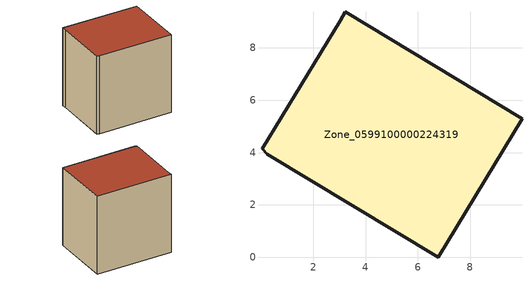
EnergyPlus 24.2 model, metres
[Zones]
Zone_0599100000224319
 floor ground (C_G): 6.78,0 0.23,3.94 0.04,4.14 3.04,9.04 3.21,9.38 9.98,5.29 z0
 wall outside (C_F): 9.98,5.29 3.21,9.38 3.04,9.04 0.04,4.14 0.23,3.94 6.78,0 9.98,5.29 z0:8.21
 roof outside (C_R): 0.04,4.14 0.23,3.94 6.78,0 9.98,5.29 3.21,9.38 3.04,9.04 z8.21
[BUILDING]
Pand.0599100000224319: North Axis=0; Terrain=City; Loads Convergence Tolerance Value=0.04; Temperature Convergence Tolerance Value=0.4; Solar Distribution=FullExterior; Maximum Number of Warmup Days=25; Minimum Number of Warmup Days=1
[Site:Location]
Rotterdam.The.Hague.AP_ZH_NLD Design_Conditions: Latitude=51.96; Longitude=4.45; Time Zone=1; Elevation=-4.5
[SITE:GROUNDTEMPERATURE:BUILDINGSURFACE]
18, 18, 18, 18, 18, 18, 18, 18, 18, 18, 18, 18
[MATERIAL] Thermal Absorptance=0.9; Solar Absorptance=0.7; Visible Absorptance=0.7
Name | Roughness | Thickness | Conductivity | Density | Specific Heat
G.TC.1946-1964 | MediumSmooth | 0.15 | 1 | 540 | 1210
F.TC.1946-1964 | Rough | 0.3 | 0.857143 | 1920 | 840
R.TC.1946-1964 | MediumRough | 0.2 | 0.235294 | 1500 | 1000
[CONSTRUCTION]
C_G: G.TC.1946-1964
C_F: F.TC.1946-1964
C_R: R.TC.1946-1964
[ZONE]
Zone_0599100000224319: Type=1; Multiplier=1; Ceiling Height=Autocalculate; Volume=Autocalculate; Floor Area=autocalculate; Part of Total Floor Area=Yes
[ZONEINFILTRATION:DESIGNFLOWRATE]
Infil_Zone_0599100000224319: Zone or ZoneList or Space or SpaceList=Zone_0599100000224319; Schedule=AlwaysOn; Design Flow Rate Calculation Method=Flow/Area; Flow Rate per Floor Area=0.003; Constant Term Coefficient=1; Temperature Term Coefficient=0; Velocity Term Coefficient=0; Velocity Squared Term Coefficient=0
[HVACTEMPLATE:ZONE:IDEALLOADSAIRSYSTEM]
Zone_0599100000224319: Maximum Heating Supply Air Temperature=50; Minimum Cooling Supply Air Temperature=13; Maximum Heating Supply Air Humidity Ratio=0.0156; Minimum Cooling Supply Air Humidity Ratio=0.0077; Heating Limit=NoLimit; Cooling Limit=NoLimit; Dehumidification Control Type=ConstantSensibleHeatRatio; Cooling Sensible Heat Ratio=0.7; Dehumidification Setpoint=60; Humidification Control Type=None; Humidification Setpoint=30; Outdoor Air Method=None; Outdoor Air Flow Rate per Person=0.00944; Outdoor Air Flow Rate per Zone Floor Area=0; Outdoor Air Flow Rate per Zone=0; Demand Controlled Ventilation Type=None; Outdoor Air Economizer Type=NoEconomizer; Heat Recovery Type=None; Sensible Heat Recovery Effectiveness=0.7; Latent Heat Recovery Effectiveness=0.65
[ZONECONTROL:THERMOSTAT]
ThermostatControl_Zone_0599100000224319: Zone or ZoneList=Zone_0599100000224319; Control Type Schedule=DualSetpointControlType; Control 1=Thermostat_Zone_0599100000224319; Temperature Difference Between Cutout And Setpoint=0
[THERMOSTATSETPOINT:DUALSETPOINT]
Thermostat_Zone_0599100000224319: Heating Setpoint Temperature Schedule=HeatingSetpoint_Zone_0599100000224319; Cooling Setpoint Temperature Schedule=CoolingSetpoint_Zone_0599100000224319
[SCHEDULE:COMPACT]
HeatingSetpoint_Zone_0599100000224319: Through: 12/31, For: AllDays, Until: 24:00, 21
CoolingSetpoint_Zone_0599100000224319: Through: 12/31, For: AllDays, Until: 24:00, 24
DualSetpointControlType: Through: 12/31, For: AllDays, Until: 24:00, 4
AlwaysOn: Through: 12/31, For: AllDays, Until: 24:00, 1
